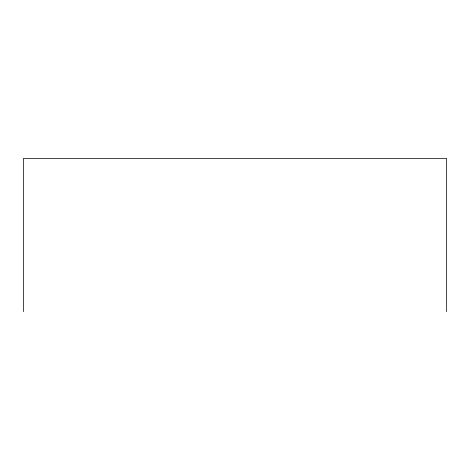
<?xml version="1.0" encoding="UTF-8"?>
<svg xmlns="http://www.w3.org/2000/svg" width="470" height="470" viewBox="0 0 470 470"><rect width="100%" height="100%" fill="white"/><g stroke="black" fill="none" stroke-linecap="round" stroke-linejoin="round"><path stroke-width="0.7" d="M446.5 311.634L446.5 158.367L23.5 158.367L23.5 311.634"/></g></svg>
